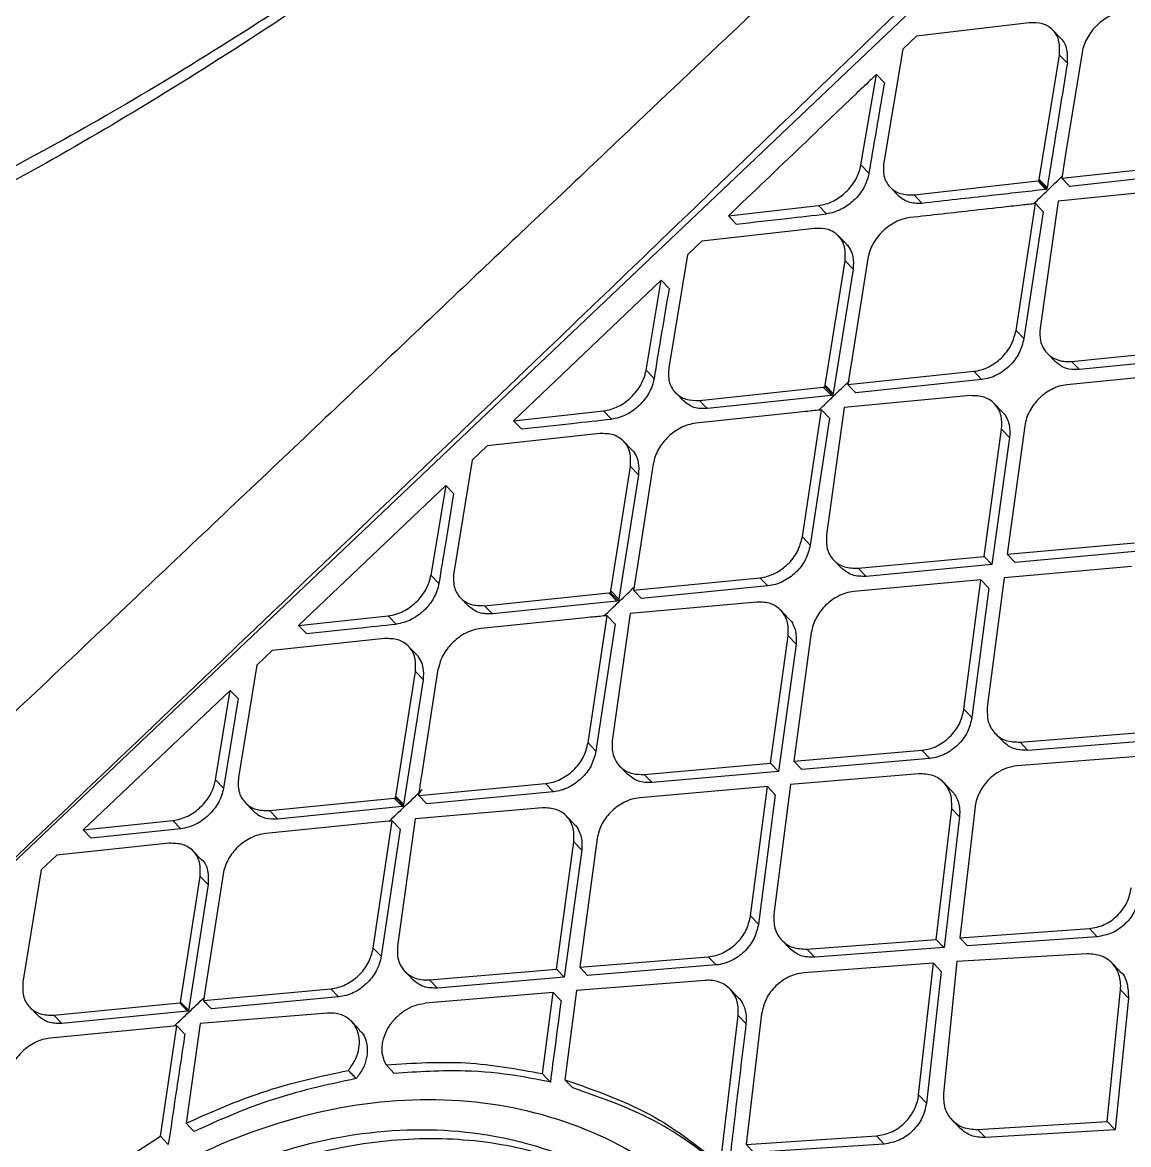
# Model space of a CAD drawing. Extents: x 0 to 84, y -21 to 126.
# Drawn here: x 70.41 to 71.739, y 13.995 to 15.343 of the extents above; entities that cross this region are included whole.
import ezdxf

# ---------------------------------------------------------------- set-up
doc = ezdxf.new("R2010")
doc.units = 0
doc.header["$MEASUREMENT"] = 0
doc.layers.add('1', color=4, linetype='Continuous')

# ---------------------------------------------------------------- blocks, each defined once
blk = doc.blocks.new('PRODIGY')
at = {"layer": '1', "color": 3, "linetype": 'Continuous', "lineweight": 25}
for p, q in [((70.163, 14.1097), (72.273, 16.1111)), ((71.6196, 15.3421), (71.484, 15.3261)), ((71.6576, 15.3233), (71.648, 15.3332)), ((71.484, 15.3261), (71.4678, 15.3106)), ((71.4678, 15.3106), (71.4447, 15.1746)), ((71.683, 15.3066), (71.6632, 15.1846)), ((71.6316, 15.1541), (71.6559, 15.3034)), ((71.6559, 15.3034), (71.6654, 15.2935)), ((71.4174, 15.1715), (71.4359, 15.2801)), ((71.4359, 15.2801), (71.4455, 15.2702)), ((71.6632, 15.1846), (71.6586, 15.1556)), ((71.427, 15.1615), (71.4174, 15.1715)), ((71.6586, 15.1556), (71.8091, 15.1722)), ((71.8186, 15.1623), (71.6682, 15.1457)), ((71.4526, 15.1448), (71.4622, 15.1348)), ((71.4812, 15.1356), (71.6297, 15.1524)), ((71.6297, 15.1524), (71.6393, 15.1424)), ((71.6313, 15.1525), (71.6409, 15.1426)), ((71.6316, 15.1541), (71.6411, 15.1442)), ((71.6586, 15.1556), (71.6682, 15.1457)), ((71.4812, 15.1356), (71.4907, 15.1257)), ((71.8051, 15.143), (71.6543, 15.128)), ((71.2582, 15.1103), (71.3663, 15.1226)), ((71.3663, 15.1226), (71.3759, 15.1127)), ((71.6037, 14.9728), (71.627, 15.125)), ((71.627, 15.125), (71.6365, 15.1151)), ((71.6543, 15.128), (71.6326, 14.9754)), ((71.2582, 15.1103), (71.2677, 15.1004)), ((71.6365, 15.1151), (71.6132, 14.963)), ((71.3618, 15.0953), (71.2264, 15.08)), ((71.2264, 15.08), (71.2092, 15.0636)), ((71.3999, 15.0763), (71.3904, 15.0862)), ((71.2092, 15.0636), (71.1866, 14.928)), ((71.3746, 14.907), (71.3984, 15.0563)), ((71.3984, 15.0563), (71.4079, 15.0464)), ((71.4257, 15.0593), (71.4063, 14.9375)), ((71.408, 15.0464), (71.3841, 14.8972)), ((71.1773, 15.0332), (71.0002, 14.8644)), ((71.1593, 14.925), (71.1773, 15.0332)), ((71.1773, 15.0332), (71.1869, 15.0233)), ((71.6037, 14.9728), (71.6132, 14.963)), ((71.6413, 14.9453), (71.6508, 14.9354)), ((71.6704, 14.9356), (71.8208, 14.9506)), ((71.4063, 14.9375), (71.4017, 14.9079)), ((71.6704, 14.9356), (71.6799, 14.9258)), ((71.8303, 14.9407), (71.6799, 14.9258)), ((71.1593, 14.925), (71.1688, 14.9151)), ((71.4017, 14.9079), (71.5529, 14.9237)), ((71.5529, 14.9237), (71.5624, 14.9138)), ((71.817, 14.9225), (71.6649, 14.9076)), ((71.2234, 14.8888), (71.3722, 14.9047)), ((71.3722, 14.9047), (71.3817, 14.8949)), ((71.3743, 14.905), (71.3838, 14.8951)), ((71.3746, 14.907), (71.3841, 14.8972)), ((71.5624, 14.9138), (71.4112, 14.898)), ((71.1947, 14.8981), (71.2042, 14.8881)), ((71.3817, 14.8948), (71.233, 14.8789)), ((71.3838, 14.8951), (71.3817, 14.8948)), ((71.3841, 14.8972), (71.3838, 14.8951)), ((71.549, 14.8945), (71.3974, 14.8803)), ((71.0002, 14.8644), (71.1081, 14.8763)), ((71.1177, 14.8663), (71.1081, 14.8763)), ((71.3405, 14.8743), (71.219, 14.8613)), ((71.347, 14.7249), (71.37, 14.8774)), ((71.37, 14.8774), (71.3795, 14.8675)), ((71.3974, 14.8803), (71.376, 14.7273)), ((71.5872, 14.8749), (71.5777, 14.8848)), ((71.0002, 14.8644), (71.0098, 14.8545)), ((71.3795, 14.8675), (71.3565, 14.715)), ((71.1036, 14.8489), (70.9684, 14.8341)), ((71.5653, 14.7014), (71.5864, 14.8541)), ((71.5864, 14.8541), (71.5959, 14.8443)), ((71.6143, 14.8583), (71.593, 14.704)), ((70.9684, 14.8341), (70.9505, 14.817)), ((71.1419, 14.8297), (71.1324, 14.8396)), ((71.5959, 14.8443), (71.5747, 14.6916)), ((70.9505, 14.817), (70.9283, 14.6818)), ((71.117, 14.6601), (71.1405, 14.8095)), ((71.1405, 14.8095), (71.1501, 14.7996)), ((71.1679, 14.8125), (71.1488, 14.6905)), ((71.1501, 14.7996), (71.1265, 14.6502)), ((70.7419, 14.6187), (70.9186, 14.7867)), ((70.9186, 14.7867), (70.9008, 14.6789)), ((70.9186, 14.7867), (70.9281, 14.7768)), ((71.347, 14.7249), (71.3565, 14.715)), ((71.593, 14.704), (71.7462, 14.7178)), ((71.4141, 14.6873), (71.5653, 14.7014)), ((71.5653, 14.7014), (71.5747, 14.6916)), ((71.593, 14.704), (71.6025, 14.6942)), ((71.7556, 14.708), (71.6025, 14.6942)), ((71.1488, 14.6905), (71.1442, 14.6608)), ((71.3847, 14.6971), (71.3942, 14.6873)), ((71.4141, 14.6873), (71.4236, 14.6774)), ((71.5747, 14.6916), (71.4236, 14.6774)), ((71.7426, 14.6895), (71.5893, 14.6759)), ((70.9008, 14.6789), (70.9104, 14.669)), ((71.1442, 14.6608), (71.2961, 14.6759)), ((71.3056, 14.666), (71.2961, 14.6759)), ((71.5615, 14.6733), (71.4087, 14.6592)), ((71.5412, 14.518), (71.5615, 14.6733)), ((71.5615, 14.6733), (71.571, 14.6635)), ((71.5893, 14.6759), (71.5692, 14.5204)), ((71.117, 14.6601), (71.1265, 14.6502)), ((71.1442, 14.6608), (71.1537, 14.6509)), ((71.3056, 14.666), (71.1537, 14.6509)), ((71.571, 14.6635), (71.5507, 14.5082)), ((70.9364, 14.6517), (70.946, 14.6418)), ((70.9653, 14.6423), (71.1146, 14.6577)), ((71.1241, 14.6479), (70.9748, 14.6324)), ((71.1146, 14.6577), (71.1241, 14.6479)), ((71.1167, 14.6579), (71.1262, 14.6481)), ((71.1262, 14.6481), (71.1241, 14.6479)), ((71.1265, 14.6502), (71.1262, 14.6481)), ((71.2922, 14.6466), (71.14, 14.6331)), ((70.9653, 14.6423), (70.9748, 14.6324)), ((71.14, 14.6331), (71.1187, 14.48)), ((71.3305, 14.6269), (71.321, 14.6368)), ((70.7419, 14.6187), (70.8496, 14.6302)), ((70.7515, 14.6088), (70.7419, 14.6187)), ((70.8591, 14.6203), (70.8496, 14.6302)), ((71.0828, 14.6273), (70.9609, 14.6148)), ((71.0896, 14.4777), (71.1124, 14.6303)), ((71.122, 14.6205), (71.0991, 14.4678)), ((71.1124, 14.6303), (71.1219, 14.6205)), ((71.3088, 14.4533), (71.3299, 14.606)), ((71.3299, 14.606), (71.3394, 14.5962)), ((71.3578, 14.6101), (71.3367, 14.4557)), ((70.8452, 14.6028), (70.71, 14.5884)), ((70.8835, 14.5835), (70.874, 14.5934)), ((71.3394, 14.5962), (71.3183, 14.4434)), ((70.71, 14.5884), (70.6915, 14.5709)), ((70.6915, 14.5709), (70.6696, 14.4359)), ((70.8907, 14.4437), (70.9097, 14.5661)), ((70.8588, 14.4133), (70.8823, 14.5632)), ((70.8684, 14.4035), (70.8918, 14.5533)), ((70.8823, 14.5632), (70.8918, 14.5533)), ((70.6596, 14.5406), (70.4832, 14.3732)), ((70.6421, 14.4331), (70.6596, 14.5406)), ((70.6692, 14.5307), (70.6596, 14.5406)), ((70.6692, 14.5307), (70.6516, 14.4232)), ((71.5412, 14.518), (71.5507, 14.5082)), ((71.5785, 14.489), (71.5881, 14.4791)), ((71.6086, 14.4785), (71.7631, 14.4908)), ((71.0896, 14.4777), (71.0991, 14.4678)), ((71.618, 14.4686), (71.6086, 14.4785)), ((71.7726, 14.4809), (71.618, 14.4686)), ((71.3367, 14.4557), (71.4905, 14.4688)), ((71.5, 14.4589), (71.3462, 14.4458)), ((71.5, 14.4589), (71.4905, 14.4688)), ((71.7599, 14.4621), (71.6051, 14.45)), ((71.1276, 14.4497), (71.137, 14.4399)), ((71.157, 14.4397), (71.3088, 14.4533)), ((71.3183, 14.4434), (71.1665, 14.4299)), ((71.3088, 14.4533), (71.3183, 14.4434)), ((71.3367, 14.4557), (71.3462, 14.4458)), ((70.6421, 14.4331), (70.6516, 14.4232)), ((71.157, 14.4397), (71.1665, 14.4299)), ((71.4869, 14.4404), (71.3329, 14.4275)), ((71.5263, 14.4201), (71.5168, 14.43)), ((70.8862, 14.4142), (71.0385, 14.4288)), ((71.048, 14.4189), (70.8957, 14.4043)), ((71.048, 14.4189), (71.0385, 14.4288)), ((71.305, 14.4251), (71.1516, 14.4116)), ((71.2848, 14.2698), (71.305, 14.4251)), ((71.305, 14.4251), (71.3145, 14.4153)), ((71.3329, 14.4275), (71.3129, 14.272)), ((70.6778, 14.4058), (70.6873, 14.3959)), ((70.7067, 14.3963), (70.8567, 14.4113)), ((70.8567, 14.4113), (70.8662, 14.4014)), ((70.8586, 14.4115), (70.8681, 14.4016)), ((70.8588, 14.4133), (70.8683, 14.4035)), ((70.8957, 14.4043), (70.8862, 14.4142)), ((71.3145, 14.4153), (71.2943, 14.26)), ((70.7067, 14.3963), (70.7163, 14.3864)), ((70.7163, 14.3864), (70.8662, 14.4014)), ((71.0347, 14.3995), (70.882, 14.3865)), ((71.0731, 14.3797), (71.0637, 14.3896)), ((71.5077, 14.2415), (71.5264, 14.3985)), ((71.5264, 14.3985), (71.5358, 14.3887)), ((71.5545, 14.4007), (71.536, 14.2436)), ((70.4832, 14.3732), (70.5908, 14.3844)), ((70.5908, 14.3844), (70.6003, 14.3745)), ((70.8249, 14.381), (70.7024, 14.3688)), ((70.8543, 14.3838), (70.8249, 14.381)), ((70.8316, 14.2311), (70.8543, 14.3838)), ((70.8543, 14.3838), (70.8638, 14.374)), ((70.882, 14.3865), (70.8608, 14.2334)), ((71.5358, 14.3887), (71.5172, 14.2317)), ((70.4832, 14.3732), (70.4927, 14.3633)), ((70.6003, 14.3745), (70.4927, 14.3633)), ((70.8638, 14.374), (70.841, 14.2213)), ((71.1006, 14.3627), (71.0795, 14.2083)), ((70.5864, 14.357), (70.4513, 14.3429)), ((71.0515, 14.206), (71.0725, 14.3587)), ((71.082, 14.3489), (71.0609, 14.1961)), ((71.0725, 14.3587), (71.082, 14.3489)), ((70.4513, 14.3429), (70.4325, 14.3251)), ((70.6249, 14.3376), (70.6153, 14.3475)), ((70.4325, 14.3251), (70.4106, 14.1903)), ((70.6001, 14.1664), (70.6236, 14.3173)), ((70.6236, 14.3173), (70.6331, 14.3074)), ((70.6512, 14.3201), (70.632, 14.1968)), ((70.6331, 14.3074), (70.6095, 14.156)), ((71.2848, 14.2698), (71.2943, 14.26)), ((71.536, 14.2436), (71.6918, 14.2546)), ((71.6918, 14.2546), (71.7012, 14.2448)), ((71.3524, 14.2299), (71.5077, 14.2415)), ((71.5077, 14.2415), (71.5171, 14.2317)), ((71.536, 14.2436), (71.5454, 14.2337)), ((71.7012, 14.2448), (71.5454, 14.2337)), ((70.8316, 14.2311), (70.841, 14.2213)), ((71.3223, 14.2406), (71.3318, 14.2308)), ((71.3619, 14.2201), (71.3524, 14.2299)), ((71.5172, 14.2317), (71.3619, 14.2201)), ((71.0795, 14.2083), (71.2339, 14.2207)), ((71.2339, 14.2207), (71.2433, 14.2109)), ((71.5327, 14.2149), (71.5166, 14.0564)), ((71.6889, 14.2243), (71.5327, 14.2149)), ((70.8697, 14.203), (70.8791, 14.1932)), ((70.8991, 14.193), (71.0515, 14.206)), ((71.0609, 14.1961), (71.0515, 14.206)), ((71.0795, 14.2083), (71.0889, 14.1984)), ((71.2434, 14.2109), (71.0889, 14.1984)), ((71.5044, 14.2129), (71.3489, 14.2015)), ((71.4867, 14.0549), (71.5044, 14.2129)), ((71.5139, 14.2031), (71.4962, 14.0451)), ((71.5139, 14.2031), (71.5044, 14.2129)), ((71.7285, 14.2033), (71.719, 14.2132)), ((70.632, 14.1968), (70.6276, 14.1682)), ((70.8991, 14.193), (70.9086, 14.1831)), ((71.0609, 14.1961), (70.9086, 14.1831)), ((71.2303, 14.1924), (71.0757, 14.1801)), ((70.6276, 14.1682), (70.7804, 14.1824)), ((70.7899, 14.1725), (70.7804, 14.1824)), ((71.0477, 14.1778), (70.8937, 14.1649)), ((71.0348, 14.0801), (71.0477, 14.1778)), ((71.0572, 14.168), (71.0477, 14.1778)), ((71.0757, 14.1801), (71.0618, 14.0731)), ((71.2698, 14.172), (71.2603, 14.1819)), ((71.7133, 14.0228), (71.7293, 14.1809)), ((71.7293, 14.1809), (71.7387, 14.1711)), ((70.4189, 14.1602), (70.4284, 14.1502)), ((70.4478, 14.1506), (70.599, 14.1654)), ((70.6085, 14.1556), (70.599, 14.1654)), ((70.5999, 14.1655), (70.6095, 14.1556)), ((70.6001, 14.1664), (70.6096, 14.1566)), ((70.7899, 14.1725), (70.6371, 14.1583)), ((71.7387, 14.1711), (71.7228, 14.013)), ((70.4478, 14.1506), (70.4574, 14.1407)), ((70.6085, 14.1556), (70.4574, 14.1407)), ((70.7765, 14.1531), (70.6234, 14.1405)), ((71.2486, 13.9722), (71.2699, 14.1503)), ((71.2699, 14.1503), (71.2793, 14.1405)), ((71.2981, 14.1524), (71.2795, 13.9954)), ((70.5672, 14.1351), (70.4435, 14.1231)), ((70.5957, 14.1379), (70.5672, 14.1351)), ((70.5758, 14.0052), (70.5957, 14.1379)), ((70.5957, 14.1379), (70.6052, 14.128)), ((70.6234, 14.1405), (70.6067, 14.0209)), ((70.8151, 14.1332), (70.8056, 14.1431)), ((71.0618, 14.0731), (71.0712, 14.0633)), ((71.4867, 14.0549), (71.4962, 14.0451)), ((71.5268, 14.0248), (71.5362, 14.015)), ((71.5575, 14.0134), (71.7133, 14.0228)), ((71.5575, 14.0134), (71.567, 14.0036)), ((71.7228, 14.013), (71.567, 14.0036)), ((71.7133, 14.0228), (71.7227, 14.013)), ((70.4608, 13.9311), (70.5758, 14.0052)), ((71.2795, 13.9954), (71.4359, 14.0057)), ((71.4359, 14.0057), (71.4454, 13.9959)), ((71.2795, 13.9954), (71.2889, 13.9856)), ((71.4454, 13.9959), (71.2889, 13.9856))]:
    blk.add_line(p, q, dxfattribs=at)
at = {"layer": '1', "color": 3, "linetype": 'Continuous', "lineweight": 25, "flags": 128}
for points in [[(71.4017, 14.9079), (71.407, 14.9023), (71.4112, 14.898)], [(71.2234, 14.8888), (71.2288, 14.8832), (71.233, 14.8789)], [(70.8473, 14.0907), (70.8526, 14.0852), (70.8568, 14.0808)], [(71.0443, 14.0702), (71.039, 14.0757), (71.0348, 14.0801)], [(70.6067, 14.0209), (70.612, 14.0154), (70.6162, 14.011)], [(70.5853, 13.9953), (70.58, 14.0008), (70.5758, 14.0052)]]:
    blk.add_lwpolyline(points, dxfattribs=at)
at = {"layer": '1', "color": 3, "linetype": 'Continuous', "lineweight": 25}
for points, knots in [([(69.4945, 14.9551), (69.4915, 14.957), (69.4854, 14.9607), (69.4767, 14.9666), (69.4683, 14.9729), (69.4601, 14.9795), (69.4522, 14.9863), (69.4446, 14.9936), (69.4372, 15.0011), (69.4301, 15.009), (69.4233, 15.0171), (69.4168, 15.0256), (69.4106, 15.0344), (69.4046, 15.0436), (69.3886, 15.0702), (69.367, 15.1194), (69.3489, 15.2006), (69.3424, 15.2939), (69.3476, 15.3982), (69.3641, 15.5136), (69.3917, 15.6386), (69.4304, 15.7734), (69.4796, 15.9162), (69.5394, 16.0673), (69.6093, 16.2253), (69.6893, 16.3899), (69.779, 16.5601), (69.8783, 16.7353), (69.9869, 16.9149), (70.1043, 17.0978), (70.2303, 17.2834), (70.3643, 17.4706), (70.506, 17.659), (70.6545, 17.8473), (70.8093, 18.0346), (70.9693, 18.2199), (71.134, 18.4024), (71.3022, 18.5809), (71.473, 18.7547), (71.6452, 18.9227), (71.8178, 19.0839), (71.9898, 19.2378), (72.1195, 19.3488), (72.2078, 19.4221), (72.2556, 19.4613), (72.3031, 19.4998), (72.3504, 19.5375), (72.3973, 19.5744), (72.444, 19.6106), (72.4748, 19.634), (72.4903, 19.6458)], [0, 0, 0, 0, 0.0048827, 0.0097634, 0.0146427, 0.0195213, 0.0243997, 0.0292784, 0.034158, 0.0390392, 0.0439224, 0.0488084, 0.0536976, 0.0585907, 0.0634882, 0.0950123, 0.1267078, 0.1580265, 0.1894878, 0.2205014, 0.2517403, 0.282524, 0.3134859, 0.3441227, 0.3748789, 0.4054851, 0.4361368, 0.4667801, 0.4974854, 0.528293, 0.5590836, 0.5900486, 0.6210924, 0.6523304, 0.6835498, 0.7149743, 0.746452, 0.7780474, 0.8097042, 0.8413955, 0.8731563, 0.9048582, 0.9366414, 0.9456953, 0.9547431, 0.9637879, 0.9728329, 0.9818811, 0.9909357, 1, 1, 1, 1]), ([(69.6815, 15.0148), (69.6438, 15.0374), (69.6134, 15.0686), (69.5678, 15.1475), (69.5526, 15.1952), (69.5371, 15.3059), (69.5368, 15.3688), (69.5507, 15.5082), (69.5649, 15.5846), (69.6283, 15.8315), (69.6983, 16.0194), (69.8888, 16.4275), (70.0095, 16.6479), (70.2247, 16.9918), (70.302, 17.1086), (70.4671, 17.3446), (70.5547, 17.4637), (70.7389, 17.7022), (70.8354, 17.8214), (71.0353, 18.0576), (71.1388, 18.1745), (71.3504, 18.4035), (71.4586, 18.5157), (71.6768, 18.7327), (71.787, 18.8376), (72.0064, 19.038), (72.1158, 19.1335), (72.3309, 19.3131), (72.4366, 19.3973), (72.5394, 19.4751)], [0, 0, 0, 0, 0.0625, 0.0625, 0.125, 0.125, 0.1875, 0.1875, 0.25, 0.25, 0.375, 0.375, 0.5, 0.5, 0.5625, 0.5625, 0.625, 0.625, 0.6875, 0.6875, 0.75, 0.75, 0.8125, 0.8125, 0.875, 0.875, 0.9375, 0.9375, 1, 1, 1, 1]), ([(73.7435, 18.8551), (73.7393, 18.8461), (73.7309, 18.8281), (73.718, 18.8009), (73.7049, 18.7737), (73.6916, 18.7462), (73.678, 18.7187), (73.6642, 18.691), (73.6502, 18.6632), (73.6359, 18.6353), (73.6215, 18.6073), (73.6068, 18.5791), (73.5918, 18.5508), (73.5767, 18.5224), (73.5331, 18.4416), (73.4574, 18.3068), (73.3432, 18.1159), (73.2206, 17.923), (73.0904, 17.7294), (72.9529, 17.536), (72.7614, 17.2805), (72.5079, 16.9669), (72.1871, 16.6073), (71.8566, 16.2708), (71.5782, 16.0133), (71.3576, 15.8239), (71.1939, 15.6904), (71.0328, 15.566), (70.8747, 15.4509), (70.7209, 15.3457), (70.5715, 15.2507), (70.428, 15.1666), (70.2901, 15.0933), (70.1596, 15.0316), (70.0362, 14.9818), (69.9215, 14.9443), (69.8154, 14.9196), (69.7191, 14.9078), (69.6534, 14.9091), (69.6118, 14.9144), (69.5899, 14.9184), (69.5689, 14.9235), (69.5489, 14.9297), (69.5298, 14.9371), (69.5116, 14.9454), (69.5002, 14.9519), (69.4945, 14.9551)], [0, 0, 0, 0, 0.00488, 0.009757, 0.014631, 0.019503, 0.024374, 0.029243, 0.034113, 0.038982, 0.043851, 0.048722, 0.053594, 0.058468, 0.063345, 0.095039, 0.12674, 0.158405, 0.190067, 0.221613, 0.253187, 0.315969, 0.378384, 0.440415, 0.502124, 0.532906, 0.56362, 0.594377, 0.625012, 0.655825, 0.686463, 0.717403, 0.748208, 0.779416, 0.81038, 0.841827, 0.873112, 0.904827, 0.936373, 0.9455, 0.954608, 0.963701, 0.972783, 0.981858, 0.990929, 1, 1, 1, 1]), ([(73.7215, 18.8285), (73.6946, 18.7723), (73.6439, 18.6664), (73.5631, 18.5113), (73.4874, 18.3741), (73.4191, 18.2558), (73.359, 18.1554), (73.2826, 18.0316), (73.1762, 17.8662), (73.0241, 17.6439), (72.8569, 17.4153), (72.6795, 17.1875), (72.5011, 16.9714), (72.3171, 16.7611), (72.1396, 16.5693), (71.9767, 16.402), (71.8298, 16.2578), (71.6999, 16.1353), (71.5745, 16.0212), (71.4475, 15.9099), (71.3111, 15.7952), (71.1795, 15.6895), (71.0495, 15.5898), (70.9193, 15.4944), (70.7802, 15.3981), (70.6385, 15.3063), (70.5005, 15.2238), (70.3708, 15.153), (70.2504, 15.0942), (70.1545, 15.0535), (70.0822, 15.027), (70.0324, 15.0109), (69.9948, 15.0002), (69.9649, 14.9928), (69.9362, 14.9864), (69.9022, 14.9802), (69.8646, 14.9754), (69.825, 14.9732), (69.8017, 14.9755), (69.7892, 14.9767)], [0, 0, 0, 0, 0.032664, 0.06159, 0.086757, 0.108148, 0.125755, 0.140721, 0.174256, 0.21335, 0.257942, 0.294954, 0.334973, 0.375202, 0.411836, 0.444887, 0.474389, 0.500374, 0.522867, 0.549562, 0.576719, 0.605372, 0.629995, 0.657505, 0.687905, 0.720484, 0.752941, 0.785119, 0.81703, 0.848354, 0.866963, 0.883183, 0.897039, 0.905584, 0.917586, 0.933039, 0.951933, 0.974257, 1, 1, 1, 1]), ([(73.7038, 17.6398), (73.5881, 17.5307), (73.3529, 17.3088), (73.0099, 16.9848), (72.6861, 16.6786), (72.3966, 16.4046), (72.1528, 16.1737), (71.9512, 15.9828), (71.7883, 15.8284), (71.6432, 15.6909), (71.5188, 15.5731), (71.4173, 15.477), (71.3359, 15.3999), (71.2411, 15.31), (71.1121, 15.1878), (70.9471, 15.0316), (70.7602, 14.8547), (70.5548, 14.6603), (70.3367, 14.454), (70.0855, 14.2164), (69.8199, 13.9653), (69.5484, 13.7088), (69.3455, 13.5171), (69.2008, 13.3805), (69.097, 13.2825), (68.9815, 13.1734), (68.8462, 13.0458), (68.673, 12.8823), (68.4574, 12.6788), (68.1953, 12.4313), (67.8996, 12.1522), (67.5706, 11.8413), (67.2082, 11.4986), (66.8275, 11.1383), (66.5678, 10.8921), (66.4399, 10.7708)], [0, 0, 0, 0, 0.047732, 0.097021, 0.141602, 0.181473, 0.216643, 0.242357, 0.264803, 0.283982, 0.302359, 0.316221, 0.32592, 0.336001, 0.355428, 0.379237, 0.404198, 0.432652, 0.464067, 0.494314, 0.536393, 0.573752, 0.606394, 0.620146, 0.633459, 0.649229, 0.66783, 0.689262, 0.720711, 0.75677, 0.797442, 0.842721, 0.892609, 0.947115, 1, 1, 1, 1]), ([(70.1609, 14.1108), (70.595, 14.524), (71.2623, 15.1592), (72.4518, 16.3177), (73.2088, 17.0613), (73.736, 17.5793)], [0, 0, 0, 0, 0.360925, 0.55487, 1, 1, 1, 1]), ([(71.7339, 15.3557), (71.7309, 15.3551), (71.7249, 15.3541), (71.7134, 15.3492), (71.7003, 15.3398), (71.6904, 15.327), (71.685, 15.3155), (71.6837, 15.3096), (71.683, 15.3066)], [0, 0, 0, 0, 0.13273, 0.260474, 0.500385, 0.742932, 0.869758, 1, 1, 1, 1]), ([(71.6559, 15.3034), (71.6561, 15.3091), (71.6567, 15.3205), (71.6494, 15.3333), (71.6411, 15.3389), (71.6315, 15.3423), (71.6252, 15.3422), (71.6196, 15.3421)], [0, 0, 0, 0, 0.249421, 0.499326, 0.719119, 0.749999, 1, 1, 1, 1]), ([(71.6654, 15.2935), (71.6657, 15.2991), (71.6661, 15.3103), (71.6617, 15.3202), (71.6576, 15.3232), (71.6575, 15.3232)], [0, 0, 0, 0, 0.493262, 0.98679, 1, 1, 1, 1]), ([(71.6654, 15.2935), (71.6608, 15.2657), (71.6526, 15.2161), (71.6447, 15.1662), (71.6411, 15.1442)], [0, 0, 0, 0, 0.559992, 1, 1, 1, 1]), ([(71.4359, 15.2801), (71.4351, 15.2793), (71.4325, 15.2768), (71.4241, 15.2689), (71.3954, 15.2414), (71.3387, 15.1872), (71.2878, 15.1386), (71.2582, 15.1103)], [0, 0, 0, 0, 0.014821, 0.043276, 0.141026, 0.500006, 1, 1, 1, 1]), ([(71.4455, 15.2702), (71.442, 15.2499), (71.4358, 15.2138), (71.4297, 15.1775), (71.427, 15.1615)], [0, 0, 0, 0, 0.560002, 1, 1, 1, 1]), ([(71.3663, 15.1226), (71.3693, 15.1232), (71.3753, 15.1242), (71.3868, 15.129), (71.4001, 15.1384), (71.4101, 15.1512), (71.4154, 15.1626), (71.4168, 15.1685), (71.4174, 15.1715)], [0, 0, 0, 0, 0.131159, 0.258387, 0.500342, 0.744341, 0.870819, 1, 1, 1, 1]), ([(71.4447, 15.1746), (71.4443, 15.169), (71.4436, 15.1577), (71.4514, 15.1443), (71.4644, 15.1356), (71.4756, 15.1356), (71.4812, 15.1356)], [0, 0, 0, 0, 0.249983, 0.499989, 0.749985, 1, 1, 1, 1]), ([(71.427, 15.1615), (71.4263, 15.1586), (71.425, 15.1527), (71.4197, 15.1413), (71.4097, 15.1284), (71.3964, 15.1191), (71.3849, 15.1143), (71.3789, 15.1132), (71.3759, 15.1127)], [0, 0, 0, 0, 0.129105, 0.25554, 0.49953, 0.741235, 0.868594, 1, 1, 1, 1]), ([(71.6247, 15.1248), (71.6305, 15.1303), (71.6419, 15.1413), (71.6533, 15.1522), (71.6589, 15.1577)], [0, 0, 0, 0, 0.504228, 1, 1, 1, 1]), ([(71.6297, 15.1524), (71.63, 15.1524), (71.6306, 15.1524), (71.6311, 15.1525), (71.6313, 15.1525)], [0, 0, 0, 0, 0.560095, 1, 1, 1, 1]), ([(71.6313, 15.1525), (71.6314, 15.1528), (71.6315, 15.1534), (71.6315, 15.1539), (71.6316, 15.1541)], [0, 0, 0, 0, 0.559297, 1, 1, 1, 1]), ([(71.6409, 15.1426), (71.6409, 15.1429), (71.641, 15.1435), (71.6411, 15.144), (71.6411, 15.1442)], [0, 0, 0, 0, 0.560486, 1, 1, 1, 1]), ([(71.4622, 15.1349), (71.466, 15.1318), (71.4737, 15.1256), (71.485, 15.1257), (71.4907, 15.1257)], [0, 0, 0, 0, 0.4923869, 1, 1, 1, 1]), ([(71.4907, 15.1257), (71.5184, 15.1289), (71.568, 15.1344), (71.6175, 15.14), (71.6393, 15.1424)], [0, 0, 0, 0, 0.559999, 1, 1, 1, 1]), ([(71.6393, 15.1424), (71.6396, 15.1425), (71.6401, 15.1425), (71.6407, 15.1426), (71.6409, 15.1426)], [0, 0, 0, 0, 0.560105, 1, 1, 1, 1]), ([(71.598, 15.1218), (71.583, 15.1201), (71.5426, 15.1156), (71.5022, 15.1111), (71.4767, 15.1083)], [0, 0, 0, 0, 0.3703204, 1, 1, 1, 1]), ([(71.627, 15.125), (71.6216, 15.1244), (71.6119, 15.1233), (71.6022, 15.1223), (71.598, 15.1218)], [0, 0, 0, 0, 0.559987, 1, 1, 1, 1]), ([(71.2677, 15.1004), (71.2879, 15.1027), (71.324, 15.1068), (71.36, 15.1109), (71.3759, 15.1127)], [0, 0, 0, 0, 0.559994, 1, 1, 1, 1]), ([(71.4767, 15.1083), (71.4736, 15.1077), (71.4676, 15.1067), (71.4561, 15.1019), (71.4429, 15.0925), (71.433, 15.0797), (71.4277, 15.0683), (71.4264, 15.0623), (71.4257, 15.0593)], [0, 0, 0, 0, 0.13251, 0.260193, 0.500305, 0.742659, 0.869576, 1, 1, 1, 1]), ([(71.3984, 15.0563), (71.3987, 15.062), (71.3992, 15.0734), (71.3923, 15.0853), (71.3844, 15.0913), (71.375, 15.0954), (71.3674, 15.0954), (71.3618, 15.0953)], [0, 0, 0, 0, 0.249384, 0.49912, 0.663167, 0.750136, 1, 1, 1, 1]), ([(71.3999, 15.0763), (71.4, 15.0762), (71.4024, 15.0744), (71.4052, 15.0691), (71.4089, 15.0595), (71.4083, 15.0514), (71.4079, 15.0464)], [0, 0, 0, 0, 0.010625, 0.304219, 0.567213, 1, 1, 1, 1]), ([(71.1869, 15.0233), (71.1835, 15.0031), (71.1774, 14.9671), (71.1715, 14.931), (71.1688, 14.9151)], [0, 0, 0, 0, 0.559999, 1, 1, 1, 1]), ([(71.5529, 14.9237), (71.556, 14.9242), (71.562, 14.9251), (71.5736, 14.9299), (71.5868, 14.9393), (71.5991, 14.9551), (71.6022, 14.9669), (71.6037, 14.9728)], [0, 0, 0, 0, 0.132217, 0.259809, 0.500116, 0.748414, 1, 1, 1, 1]), ([(71.6326, 14.9754), (71.6324, 14.9703), (71.632, 14.9621), (71.6358, 14.9522), (71.6416, 14.944), (71.6503, 14.938), (71.6599, 14.9356), (71.6663, 14.9353), (71.6693, 14.9355), (71.6703, 14.9356), (71.6704, 14.9356)], [0, 0, 0, 0, 0.221441, 0.353894, 0.500542, 0.71053, 0.86397, 0.960516, 0.995465, 1, 1, 1, 1]), ([(71.6132, 14.963), (71.6117, 14.957), (71.6086, 14.9452), (71.5963, 14.9295), (71.5832, 14.9201), (71.5716, 14.9153), (71.5655, 14.9143), (71.5624, 14.9138)], [0, 0, 0, 0, 0.251608, 0.499632, 0.739032, 0.866937, 1, 1, 1, 1]), ([(71.1866, 14.928), (71.1863, 14.9224), (71.1856, 14.9111), (71.1935, 14.8975), (71.2066, 14.8888), (71.2178, 14.8888), (71.2234, 14.8888)], [0, 0, 0, 0, 0.249992, 0.499989, 0.749997, 1, 1, 1, 1]), ([(71.6799, 14.9258), (71.6757, 14.9257), (71.6684, 14.9256), (71.6583, 14.929), (71.6534, 14.9332), (71.6508, 14.9354)], [0, 0, 0, 0, 0.368867, 0.654286, 1, 1, 1, 1]), ([(71.1081, 14.8763), (71.1111, 14.8768), (71.1171, 14.8778), (71.1287, 14.8826), (71.1368, 14.8881), (71.1436, 14.8949), (71.1485, 14.9001), (71.1543, 14.9092), (71.1578, 14.918), (71.1589, 14.9232), (71.1593, 14.925)], [0, 0, 0, 0, 0.130959, 0.258089, 0.499621, 0.499706, 0.624665, 0.769752, 0.920044, 1, 1, 1, 1]), ([(71.1688, 14.9151), (71.1682, 14.9121), (71.1669, 14.9062), (71.1615, 14.8948), (71.1516, 14.882), (71.1383, 14.8726), (71.1267, 14.8678), (71.1207, 14.8668), (71.1177, 14.8663)], [0, 0, 0, 0, 0.129289, 0.255763, 0.499581, 0.741679, 0.868898, 1, 1, 1, 1]), ([(71.3667, 14.877), (71.3727, 14.8828), (71.385, 14.8945), (71.3972, 14.9063), (71.4035, 14.9123)], [0, 0, 0, 0, 0.48563, 1, 1, 1, 1]), ([(71.3722, 14.9047), (71.3726, 14.9048), (71.3733, 14.9049), (71.374, 14.9049), (71.3743, 14.905)], [0, 0, 0, 0, 0.560029, 1, 1, 1, 1]), ([(71.3743, 14.905), (71.3743, 14.9053), (71.3744, 14.906), (71.3746, 14.9067), (71.3746, 14.907)], [0, 0, 0, 0, 0.5597785, 1, 1, 1, 1]), ([(71.6649, 14.9076), (71.6618, 14.9071), (71.6556, 14.9061), (71.644, 14.9013), (71.631, 14.8919), (71.6212, 14.879), (71.616, 14.8674), (71.6149, 14.8614), (71.6142, 14.8583)], [0, 0, 0, 0, 0.135569, 0.264145, 0.499469, 0.744034, 0.870718, 1, 1, 1, 1]), ([(71.233, 14.8789), (71.2273, 14.8788), (71.216, 14.8787), (71.2082, 14.8851), (71.2043, 14.8882)], [0, 0, 0, 0, 0.50666, 1, 1, 1, 1]), ([(71.5864, 14.8541), (71.5867, 14.8596), (71.587, 14.8681), (71.5831, 14.878), (71.577, 14.8865), (71.5659, 14.8941), (71.5547, 14.8943), (71.549, 14.8945)], [0, 0, 0, 0, 0.2364437, 0.3654316, 0.5012319, 0.7505523, 1, 1, 1, 1]), ([(71.37, 14.8774), (71.3645, 14.8768), (71.3546, 14.8758), (71.3448, 14.8747), (71.3405, 14.8743)], [0, 0, 0, 0, 0.559988, 1, 1, 1, 1]), ([(71.5872, 14.8748), (71.5873, 14.8747), (71.5898, 14.873), (71.5926, 14.8677), (71.5966, 14.858), (71.5962, 14.8496), (71.5959, 14.8443)], [0, 0, 0, 0, 0.017658, 0.294297, 0.550539, 1, 1, 1, 1]), ([(71.0098, 14.8545), (71.0299, 14.8567), (71.0659, 14.8607), (71.1018, 14.8646), (71.1177, 14.8663)], [0, 0, 0, 0, 0.560003, 1, 1, 1, 1]), ([(71.219, 14.8613), (71.216, 14.8608), (71.2099, 14.8598), (71.1983, 14.855), (71.1851, 14.8457), (71.1752, 14.8329), (71.1699, 14.8215), (71.1686, 14.8155), (71.1679, 14.8125)], [0, 0, 0, 0, 0.132259, 0.259876, 0.500229, 0.742353, 0.869335, 1, 1, 1, 1]), ([(71.1405, 14.8095), (71.1408, 14.8153), (71.1413, 14.8267), (71.1344, 14.8386), (71.1265, 14.8447), (71.117, 14.8489), (71.1093, 14.8489), (71.1036, 14.8489)], [0, 0, 0, 0, 0.24945, 0.499161, 0.659039, 0.750155, 1, 1, 1, 1]), ([(71.1419, 14.8297), (71.142, 14.8296), (71.1444, 14.8278), (71.1473, 14.8225), (71.151, 14.8128), (71.1504, 14.8047), (71.1501, 14.7996)], [0, 0, 0, 0, 0.010876, 0.305697, 0.569128, 1, 1, 1, 1]), ([(70.9281, 14.7768), (70.9248, 14.7567), (70.9188, 14.7208), (70.913, 14.6848), (70.9104, 14.669)], [0, 0, 0, 0, 0.5600022, 1, 1, 1, 1]), ([(71.376, 14.7273), (71.3758, 14.7216), (71.3755, 14.7102), (71.3837, 14.6965), (71.397, 14.6876), (71.4084, 14.6874), (71.4141, 14.6873)], [0, 0, 0, 0, 0.250022, 0.499997, 0.750001, 1, 1, 1, 1]), ([(71.2961, 14.6759), (71.2991, 14.6764), (71.3052, 14.6773), (71.3168, 14.682), (71.33, 14.6914), (71.3424, 14.7071), (71.3455, 14.7189), (71.347, 14.7249)], [0, 0, 0, 0, 0.131492, 0.258844, 0.500198, 0.748011, 1, 1, 1, 1]), ([(71.3565, 14.715), (71.355, 14.7091), (71.3519, 14.6972), (71.3396, 14.6815), (71.3263, 14.6722), (71.3147, 14.6674), (71.3087, 14.6665), (71.3056, 14.666)], [0, 0, 0, 0, 0.252335, 0.499544, 0.740358, 0.86793, 1, 1, 1, 1]), ([(71.4236, 14.6774), (71.4178, 14.6775), (71.4064, 14.6775), (71.3983, 14.6841), (71.3943, 14.6873)], [0, 0, 0, 0, 0.503658, 1, 1, 1, 1]), ([(70.8496, 14.6302), (70.8526, 14.6307), (70.8586, 14.6317), (70.8702, 14.6364), (70.8835, 14.6457), (70.8935, 14.6586), (70.8989, 14.67), (70.9002, 14.6759), (70.9008, 14.6789)], [0, 0, 0, 0, 0.130853, 0.257979, 0.500236, 0.743615, 0.870292, 1, 1, 1, 1]), ([(70.9282, 14.6818), (70.928, 14.6761), (70.9274, 14.6647), (70.9353, 14.6512), (70.9482, 14.6425), (70.9596, 14.6424), (70.9653, 14.6423)], [0, 0, 0, 0, 0.24984, 0.499851, 0.74997, 1, 1, 1, 1]), ([(70.9104, 14.669), (70.9097, 14.666), (70.9084, 14.6601), (70.9031, 14.6487), (70.8931, 14.6358), (70.8798, 14.6265), (70.8682, 14.6218), (70.8622, 14.6208), (70.8591, 14.6203)], [0, 0, 0, 0, 0.129463, 0.256029, 0.499537, 0.742077, 0.869234, 1, 1, 1, 1]), ([(71.1087, 14.63), (71.1148, 14.6357), (71.1272, 14.6476), (71.1396, 14.6595), (71.1459, 14.6655)], [0, 0, 0, 0, 0.488253, 1, 1, 1, 1]), ([(71.1167, 14.6579), (71.1167, 14.6583), (71.1168, 14.659), (71.117, 14.6598), (71.117, 14.6601)], [0, 0, 0, 0, 0.559855, 1, 1, 1, 1]), ([(71.4087, 14.6592), (71.4055, 14.6587), (71.3993, 14.6578), (71.3877, 14.653), (71.3746, 14.6437), (71.3648, 14.6308), (71.3596, 14.6192), (71.3584, 14.6132), (71.3578, 14.6101)], [0, 0, 0, 0, 0.135052, 0.263464, 0.499565, 0.743253, 0.870128, 1, 1, 1, 1]), ([(71.1146, 14.6577), (71.115, 14.6578), (71.1157, 14.6578), (71.1164, 14.6579), (71.1167, 14.6579)], [0, 0, 0, 0, 0.559644, 1, 1, 1, 1]), ([(71.3299, 14.606), (71.3301, 14.6115), (71.3304, 14.62), (71.3265, 14.6299), (71.3204, 14.6385), (71.3092, 14.6462), (71.2979, 14.6465), (71.2922, 14.6466)], [0, 0, 0, 0, 0.235507, 0.36468, 0.501128, 0.750464, 1, 1, 1, 1]), ([(70.9748, 14.6324), (70.9691, 14.6324), (70.9578, 14.6323), (70.9499, 14.6387), (70.946, 14.6419)], [0, 0, 0, 0, 0.506668, 1, 1, 1, 1]), ([(70.7515, 14.6088), (70.7716, 14.611), (70.8074, 14.6148), (70.8433, 14.6186), (70.8591, 14.6203)], [0, 0, 0, 0, 0.56, 1, 1, 1, 1]), ([(71.1124, 14.6303), (71.1069, 14.6298), (71.097, 14.6288), (71.0871, 14.6278), (71.0828, 14.6273)], [0, 0, 0, 0, 0.559983, 1, 1, 1, 1]), ([(71.3305, 14.6269), (71.3306, 14.6268), (71.3332, 14.625), (71.336, 14.6196), (71.34, 14.6099), (71.3396, 14.6015), (71.3394, 14.5962)], [0, 0, 0, 0, 0.018217, 0.296387, 0.553024, 1, 1, 1, 1]), ([(70.9609, 14.6148), (70.9578, 14.6143), (70.9518, 14.6134), (70.9402, 14.6086), (70.927, 14.5993), (70.917, 14.5865), (70.9117, 14.5751), (70.9104, 14.5691), (70.9097, 14.5661)], [0, 0, 0, 0, 0.132023, 0.259533, 0.500216, 0.742003, 0.869101, 1, 1, 1, 1]), ([(70.8823, 14.5632), (70.8825, 14.569), (70.883, 14.5804), (70.8751, 14.5939), (70.8622, 14.6026), (70.8508, 14.6027), (70.8452, 14.6028)], [0, 0, 0, 0, 0.249753, 0.499756, 0.749893, 1, 1, 1, 1]), ([(70.8918, 14.5533), (70.8921, 14.5583), (70.8927, 14.5664), (70.889, 14.5761), (70.8861, 14.5815), (70.8836, 14.5834), (70.8835, 14.5835)], [0, 0, 0, 0, 0.426044, 0.689733, 0.986717, 1, 1, 1, 1]), ([(71.4905, 14.4688), (71.4937, 14.4692), (71.4999, 14.4701), (71.5117, 14.4748), (71.5249, 14.4843), (71.537, 14.5001), (71.5398, 14.5121), (71.5412, 14.518)], [0, 0, 0, 0, 0.13522, 0.263839, 0.500365, 0.754082, 1, 1, 1, 1]), ([(71.5692, 14.5203), (71.5691, 14.5145), (71.5689, 14.5028), (71.5774, 14.4885), (71.591, 14.4791), (71.6027, 14.4787), (71.6086, 14.4785)], [0, 0, 0, 0, 0.249992, 0.499988, 0.74999, 1, 1, 1, 1]), ([(71.5507, 14.5082), (71.5493, 14.5023), (71.5465, 14.4902), (71.5344, 14.4745), (71.5212, 14.4651), (71.5095, 14.4603), (71.5032, 14.4594), (71.5, 14.4589)], [0, 0, 0, 0, 0.246047, 0.499582, 0.733974, 0.863156, 1, 1, 1, 1]), ([(71.0385, 14.4288), (71.0416, 14.4293), (71.0476, 14.4302), (71.0593, 14.4348), (71.0726, 14.4442), (71.085, 14.4599), (71.0881, 14.4717), (71.0896, 14.4777)], [0, 0, 0, 0, 0.130713, 0.257813, 0.5003, 0.74745, 1, 1, 1, 1]), ([(71.1187, 14.48), (71.1185, 14.475), (71.1182, 14.467), (71.1219, 14.4569), (71.1272, 14.4493), (71.1346, 14.4437), (71.1445, 14.4397), (71.1523, 14.4397), (71.157, 14.4397)], [0, 0, 0, 0, 0.214764, 0.348842, 0.500419, 0.660738, 0.797568, 1, 1, 1, 1]), ([(71.618, 14.4686), (71.6136, 14.4687), (71.6052, 14.4688), (71.595, 14.4729), (71.5903, 14.4773), (71.5882, 14.4793)], [0, 0, 0, 0, 0.38399, 0.730808, 1, 1, 1, 1]), ([(71.0991, 14.4678), (71.0976, 14.4618), (71.0945, 14.45), (71.0821, 14.4343), (71.0688, 14.425), (71.0572, 14.4203), (71.0511, 14.4194), (71.048, 14.4189)], [0, 0, 0, 0, 0.252879, 0.499569, 0.741248, 0.868602, 1, 1, 1, 1]), ([(70.8862, 14.4142), (70.887, 14.4198), (70.8885, 14.4296), (70.89, 14.4395), (70.8907, 14.4437)], [0, 0, 0, 0, 0.569187, 1, 1, 1, 1]), ([(71.6051, 14.45), (71.6008, 14.4493), (71.5925, 14.448), (71.5811, 14.4421), (71.5719, 14.4348), (71.5633, 14.4249), (71.5569, 14.4132), (71.5552, 14.4044), (71.5544, 14.4007)], [0, 0, 0, 0, 0.181455, 0.346856, 0.496162, 0.629364, 0.846661, 1, 1, 1, 1]), ([(70.5908, 14.3844), (70.5938, 14.3849), (70.5998, 14.3859), (70.6114, 14.3906), (70.6222, 14.3981), (70.6313, 14.4082), (70.6379, 14.4184), (70.6409, 14.4275), (70.642, 14.4325), (70.6421, 14.4331)], [0, 0, 0, 0, 0.130448, 0.25741, 0.499853, 0.624726, 0.773347, 0.973975, 1, 1, 1, 1]), ([(70.6696, 14.4359), (70.6693, 14.4302), (70.6688, 14.4188), (70.6767, 14.4053), (70.6896, 14.3965), (70.701, 14.3964), (70.7067, 14.3963)], [0, 0, 0, 0, 0.24985, 0.499858, 0.749962, 1, 1, 1, 1]), ([(71.1665, 14.4299), (71.1607, 14.4299), (71.1492, 14.43), (71.1411, 14.4366), (71.1371, 14.4399)], [0, 0, 0, 0, 0.503604, 1, 1, 1, 1]), ([(71.5264, 14.3985), (71.5265, 14.4042), (71.5266, 14.4129), (71.5223, 14.4231), (71.5159, 14.4319), (71.5043, 14.4398), (71.4927, 14.4402), (71.4869, 14.4404)], [0, 0, 0, 0, 0.239371, 0.367531, 0.500998, 0.750315, 1, 1, 1, 1]), ([(70.6516, 14.4232), (70.651, 14.4202), (70.6497, 14.4143), (70.6443, 14.4029), (70.6343, 14.39), (70.621, 14.3807), (70.6094, 14.376), (70.6034, 14.375), (70.6003, 14.3745)], [0, 0, 0, 0, 0.129764, 0.256466, 0.499948, 0.742576, 0.869555, 1, 1, 1, 1]), ([(70.8506, 14.3835), (70.8567, 14.3893), (70.8699, 14.4019), (70.8832, 14.4145), (70.8904, 14.4214)], [0, 0, 0, 0, 0.458163, 1, 1, 1, 1]), ([(71.5263, 14.4201), (71.528, 14.4181), (71.5327, 14.4125), (71.5364, 14.4016), (71.536, 14.3925), (71.5358, 14.3887)], [0, 0, 0, 0, 0.24086, 0.67681, 1, 1, 1, 1]), ([(70.8567, 14.4113), (70.8571, 14.4113), (70.8577, 14.4114), (70.8583, 14.4115), (70.8586, 14.4115)], [0, 0, 0, 0, 0.559888, 1, 1, 1, 1]), ([(70.8586, 14.4115), (70.8586, 14.4118), (70.8587, 14.4124), (70.8588, 14.4131), (70.8588, 14.4133)], [0, 0, 0, 0, 0.56076, 1, 1, 1, 1]), ([(70.8681, 14.4016), (70.8681, 14.4019), (70.8682, 14.4026), (70.8683, 14.4032), (70.8684, 14.4035)], [0, 0, 0, 0, 0.559753, 1, 1, 1, 1]), ([(71.1516, 14.4117), (71.1484, 14.4112), (71.1422, 14.4103), (71.1306, 14.4055), (71.1174, 14.3963), (71.1076, 14.3835), (71.1024, 14.3719), (71.1012, 14.3658), (71.1006, 14.3627)], [0, 0, 0, 0, 0.134369, 0.262595, 0.499665, 0.742315, 0.869404, 1, 1, 1, 1]), ([(70.6874, 14.3959), (70.6896, 14.394), (70.6939, 14.3902), (70.7036, 14.3863), (70.7115, 14.3864), (70.7163, 14.3864)], [0, 0, 0, 0, 0.298527, 0.571933, 1, 1, 1, 1]), ([(70.8662, 14.4014), (70.8666, 14.4015), (70.8672, 14.4015), (70.8678, 14.4016), (70.8681, 14.4016)], [0, 0, 0, 0, 0.5607704, 1, 1, 1, 1]), ([(71.0725, 14.3587), (71.0727, 14.3642), (71.0731, 14.3726), (71.0691, 14.3826), (71.063, 14.3913), (71.0518, 14.399), (71.0404, 14.3994), (71.0347, 14.3995)], [0, 0, 0, 0, 0.234061, 0.363545, 0.501023, 0.750419, 1, 1, 1, 1]), ([(71.0731, 14.3797), (71.0732, 14.3795), (71.0758, 14.3777), (71.0786, 14.3723), (71.0827, 14.3625), (71.0823, 14.3542), (71.082, 14.3489)], [0, 0, 0, 0, 0.018931, 0.299469, 0.556777, 1, 1, 1, 1]), ([(70.7024, 14.3688), (70.6993, 14.3683), (70.6933, 14.3673), (70.6816, 14.3626), (70.6684, 14.3534), (70.6584, 14.3406), (70.6531, 14.3291), (70.6518, 14.3231), (70.6512, 14.3201)], [0, 0, 0, 0, 0.13174, 0.259155, 0.500168, 0.741618, 0.868805, 1, 1, 1, 1]), ([(70.6236, 14.3173), (70.6238, 14.323), (70.6243, 14.3345), (70.6164, 14.348), (70.6035, 14.3568), (70.5921, 14.3569), (70.5864, 14.357)], [0, 0, 0, 0, 0.249778, 0.499784, 0.749894, 1, 1, 1, 1]), ([(70.6248, 14.3375), (70.6249, 14.3375), (70.6293, 14.3347), (70.6337, 14.3241), (70.6333, 14.313), (70.6331, 14.3074)], [0, 0, 0, 0, 0.01302, 0.5065, 1, 1, 1, 1]), ([(71.6918, 14.2546), (71.6978, 14.2557), (71.7099, 14.2579), (71.7261, 14.2697), (71.7383, 14.2857), (71.741, 14.2979), (71.7423, 14.304)], [0, 0, 0, 0, 0.249981, 0.500007, 0.750005, 1, 1, 1, 1]), ([(71.7518, 14.2942), (71.7504, 14.2881), (71.7478, 14.2758), (71.7356, 14.2598), (71.7193, 14.2481), (71.7073, 14.2459), (71.7012, 14.2448)], [0, 0, 0, 0, 0.249993, 0.49999, 0.750017, 1, 1, 1, 1]), ([(71.2339, 14.2207), (71.237, 14.2212), (71.2432, 14.222), (71.255, 14.2267), (71.2683, 14.236), (71.2805, 14.2518), (71.2834, 14.2639), (71.2848, 14.2698)], [0, 0, 0, 0, 0.132812, 0.260666, 0.500414, 0.753214, 1, 1, 1, 1]), ([(71.3129, 14.272), (71.3128, 14.2661), (71.3126, 14.2544), (71.3212, 14.2401), (71.3349, 14.2307), (71.3466, 14.2302), (71.3524, 14.2299)], [0, 0, 0, 0, 0.250012, 0.500008, 0.749997, 1, 1, 1, 1]), ([(71.2943, 14.26), (71.2929, 14.254), (71.29, 14.242), (71.2778, 14.2262), (71.2645, 14.2169), (71.2528, 14.2122), (71.2465, 14.2114), (71.2434, 14.2109)], [0, 0, 0, 0, 0.247219, 0.499462, 0.737291, 0.865667, 1, 1, 1, 1]), ([(70.7804, 14.1824), (70.7834, 14.1828), (70.7894, 14.1837), (70.8012, 14.1883), (70.8145, 14.1976), (70.8269, 14.2133), (70.83, 14.2251), (70.8316, 14.2311)], [0, 0, 0, 0, 0.1298713, 0.2567387, 0.5004058, 0.7467313, 1, 1, 1, 1]), ([(70.8608, 14.2334), (70.8605, 14.2285), (70.8602, 14.2206), (70.8639, 14.2105), (70.8691, 14.2028), (70.8765, 14.1972), (70.8864, 14.193), (70.8943, 14.193), (70.8991, 14.1929)], [0, 0, 0, 0, 0.209208, 0.344641, 0.500333, 0.654966, 0.789931, 1, 1, 1, 1]), ([(71.3619, 14.2201), (71.3559, 14.2203), (71.3442, 14.2206), (71.3359, 14.2275), (71.3318, 14.2309)], [0, 0, 0, 0, 0.506729, 1, 1, 1, 1]), ([(70.841, 14.2213), (70.8404, 14.2183), (70.8392, 14.2123), (70.834, 14.2008), (70.8241, 14.1878), (70.8107, 14.1785), (70.799, 14.1739), (70.7929, 14.173), (70.7899, 14.1725)], [0, 0, 0, 0, 0.128395, 0.254759, 0.500178, 0.742783, 0.869681, 1, 1, 1, 1]), ([(71.7293, 14.1809), (71.7294, 14.1841), (71.7297, 14.1904), (71.7271, 14.2017), (71.7202, 14.2135), (71.7066, 14.2232), (71.6949, 14.2239), (71.6889, 14.2243)], [0, 0, 0, 0, 0.13427, 0.262702, 0.500906, 0.744202, 1, 1, 1, 1]), ([(71.3489, 14.2015), (71.3455, 14.201), (71.3388, 14.2001), (71.3271, 14.1952), (71.3143, 14.186), (71.3024, 14.1706), (71.2995, 14.1585), (71.2981, 14.1524)], [0, 0, 0, 0, 0.146213, 0.278506, 0.500505, 0.746296, 1, 1, 1, 1]), ([(71.7285, 14.2033), (71.7285, 14.2033), (71.7331, 14.2003), (71.7382, 14.189), (71.7385, 14.1771), (71.7387, 14.1711)], [0, 0, 0, 0, 0.004029, 0.498247, 1, 1, 1, 1]), ([(70.4106, 14.1903), (70.4103, 14.1846), (70.4098, 14.1732), (70.4177, 14.1597), (70.4307, 14.1509), (70.4421, 14.1507), (70.4478, 14.1506)], [0, 0, 0, 0, 0.249873, 0.499876, 0.749997, 1, 1, 1, 1]), ([(70.9086, 14.1831), (70.9028, 14.1832), (70.8914, 14.1833), (70.8832, 14.1899), (70.8792, 14.1932)], [0, 0, 0, 0, 0.50368, 1, 1, 1, 1]), ([(71.2699, 14.1503), (71.27, 14.156), (71.2701, 14.1647), (71.2658, 14.1749), (71.2594, 14.1838), (71.2493, 14.1903), (71.2383, 14.1927), (71.2324, 14.1925), (71.2303, 14.1924)], [0, 0, 0, 0, 0.237629, 0.365997, 0.500386, 0.749475, 0.910539, 1, 1, 1, 1]), ([(70.5924, 14.1376), (70.5984, 14.1433), (70.6103, 14.1546), (70.6222, 14.1659), (70.6281, 14.1715)], [0, 0, 0, 0, 0.50495, 1, 1, 1, 1]), ([(70.5999, 14.1655), (70.5998, 14.1655), (70.5995, 14.1655), (70.5992, 14.1654), (70.599, 14.1654)], [0, 0, 0, 0, 0.559005, 1, 1, 1, 1]), ([(70.6001, 14.1664), (70.6001, 14.1663), (70.6, 14.166), (70.6, 14.1656), (70.5999, 14.1655)], [0, 0, 0, 0, 0.560878, 1, 1, 1, 1]), ([(70.6276, 14.1682), (70.6294, 14.1663), (70.6326, 14.163), (70.6357, 14.1597), (70.6371, 14.1583)], [0, 0, 0, 0, 0.560036, 1, 1, 1, 1]), ([(70.8473, 14.0907), (70.8455, 14.0944), (70.8423, 14.1012), (70.8418, 14.1134), (70.8443, 14.1253), (70.8501, 14.1374), (70.8585, 14.148), (70.8691, 14.1566), (70.8811, 14.1628), (70.8894, 14.1642), (70.8937, 14.1649)], [0, 0, 0, 0, 0.138373, 0.249819, 0.379268, 0.49959, 0.624607, 0.74953, 0.869589, 1, 1, 1, 1]), ([(71.0572, 14.168), (71.0547, 14.1498), (71.0504, 14.1172), (71.0461, 14.0846), (71.0443, 14.0702)], [0, 0, 0, 0, 0.559995, 1, 1, 1, 1]), ([(71.2698, 14.1719), (71.2699, 14.1718), (71.2723, 14.1699), (71.2763, 14.1632), (71.2801, 14.1527), (71.2796, 14.144), (71.2793, 14.1405)], [0, 0, 0, 0, 0.016962, 0.280808, 0.706793, 1, 1, 1, 1]), ([(70.4574, 14.1407), (70.4516, 14.1407), (70.4403, 14.1407), (70.4324, 14.1471), (70.4285, 14.1503)], [0, 0, 0, 0, 0.506672, 1, 1, 1, 1]), ([(70.8016, 14.0844), (70.8043, 14.088), (70.8098, 14.0954), (70.8141, 14.1078), (70.8155, 14.1202), (70.8135, 14.1308), (70.8083, 14.1409), (70.7998, 14.1488), (70.7882, 14.1532), (70.7801, 14.1531), (70.7765, 14.1531)], [0, 0, 0, 0, 0.123578, 0.249832, 0.368654, 0.499612, 0.593987, 0.749541, 0.889946, 1, 1, 1, 1]), ([(71.2793, 14.1405), (71.2753, 14.1073), (71.2681, 14.0481), (71.2611, 13.9886), (71.2581, 13.9624)], [0, 0, 0, 0, 0.560001, 1, 1, 1, 1]), ([(70.4435, 14.1231), (70.4404, 14.1226), (70.4344, 14.1217), (70.4227, 14.117), (70.4094, 14.1077), (70.3995, 14.095), (70.3941, 14.0836), (70.3928, 14.0775), (70.3922, 14.0745)], [0, 0, 0, 0, 0.131493, 0.258819, 0.500169, 0.741295, 0.86855, 1, 1, 1, 1]), ([(70.6052, 14.128), (70.6015, 14.1033), (70.5948, 14.0591), (70.5882, 14.0148), (70.5853, 13.9953)], [0, 0, 0, 0, 0.559999, 1, 1, 1, 1]), ([(70.8146, 14.1327), (70.8159, 14.1317), (70.8193, 14.1288), (70.8228, 14.121), (70.825, 14.1104), (70.8236, 14.0979), (70.8192, 14.0856), (70.8138, 14.0782), (70.8111, 14.0745)], [0, 0, 0, 0, 0.0879569, 0.2338542, 0.4345184, 0.6173556, 0.8109739, 1, 1, 1, 1]), ([(71.0348, 14.0801), (71.0045, 14.0856), (70.9439, 14.0967), (70.8795, 14.0927), (70.8473, 14.0907)], [0, 0, 0, 0, 0.499999, 1, 1, 1, 1]), ([(70.6067, 14.0209), (70.6369, 14.0343), (70.7011, 14.0627), (70.7668, 14.0769), (70.8016, 14.0844)], [0, 0, 0, 0, 0.470271, 1, 1, 1, 1]), ([(70.8111, 14.0745), (70.8093, 14.0764), (70.8062, 14.0797), (70.803, 14.0829), (70.8016, 14.0844)], [0, 0, 0, 0, 0.560007, 1, 1, 1, 1]), ([(71.0443, 14.0702), (71.0309, 14.0729), (70.9975, 14.0797), (70.9352, 14.0857), (70.8853, 14.0826), (70.8568, 14.0808)], [0, 0, 0, 0, 0.2225555, 0.5559254, 1, 1, 1, 1]), ([(70.8111, 14.0745), (70.7755, 14.0669), (70.7097, 14.0527), (70.6456, 14.0241), (70.6162, 14.011)], [0, 0, 0, 0, 0.541254, 1, 1, 1, 1]), ([(71.0618, 14.0731), (71.0991, 14.06), (71.1674, 14.0359), (71.2233, 13.9921), (71.2486, 13.9722)], [0, 0, 0, 0, 0.5477874, 1, 1, 1, 1]), ([(71.2581, 13.9624), (71.2313, 13.9833), (71.1751, 14.0271), (71.1069, 14.0509), (71.0712, 14.0633)], [0, 0, 0, 0, 0.477451, 1, 1, 1, 1]), ([(71.4359, 14.0057), (71.4417, 14.0067), (71.4506, 14.0082), (71.4619, 14.0146), (71.4711, 14.022), (71.4789, 14.0318), (71.4838, 14.042), (71.486, 14.0495), (71.4865, 14.0535), (71.4867, 14.0549)], [0, 0, 0, 0, 0.237111, 0.365274, 0.499467, 0.689008, 0.835737, 0.939431, 1, 1, 1, 1]), ([(71.5166, 14.0564), (71.5167, 14.0505), (71.5168, 14.0386), (71.5258, 14.0241), (71.5397, 14.0145), (71.5516, 14.0138), (71.5575, 14.0134)], [0, 0, 0, 0, 0.250011, 0.499986, 0.749985, 1, 1, 1, 1]), ([(70.2294, 13.5757), (70.254, 13.6248), (70.3034, 13.723), (70.4186, 13.851), (70.5543, 13.954), (70.7053, 14.0236), (70.8607, 14.0546), (71.0109, 14.0442), (71.1459, 13.9926), (71.2574, 13.9033), (71.3381, 13.7818), (71.382, 13.6363), (71.3854, 13.4774), (71.3474, 13.317), (71.2703, 13.1666), (71.1587, 13.0368), (71.0203, 12.9362), (70.8645, 12.872), (70.7026, 12.8476), (70.5459, 12.8642), (70.406, 12.9205), (70.2929, 13.0117), (70.214, 13.1316), (70.1758, 13.2717), (70.1768, 13.4238), (70.2118, 13.5251), (70.2294, 13.5757)], [0, 0, 0, 0, 0.041607, 0.083241, 0.124868, 0.166463, 0.208051, 0.249701, 0.291426, 0.333201, 0.37497, 0.4167, 0.458391, 0.500024, 0.541607, 0.583193, 0.624799, 0.666416, 0.708056, 0.749714, 0.791382, 0.833124, 0.874939, 0.916728, 0.958401, 1, 1, 1, 1]), ([(71.4962, 14.0451), (71.4948, 14.039), (71.4921, 14.0268), (71.4799, 14.0109), (71.4636, 13.9992), (71.4514, 13.997), (71.4454, 13.9959)], [0, 0, 0, 0, 0.250004, 0.499998, 0.750002, 1, 1, 1, 1]), ([(70.2625, 13.5688), (70.2856, 13.6149), (70.3319, 13.7072), (70.44, 13.8274), (70.5674, 13.924), (70.7092, 13.9892), (70.8553, 14.0181), (70.9963, 14.0081), (71.1232, 13.9595), (71.228, 13.8756), (71.3037, 13.7616), (71.3447, 13.6252), (71.3478, 13.4763), (71.312, 13.326), (71.2395, 13.1849), (71.1347, 13.0631), (71.0049, 12.9687), (70.8587, 12.9082), (70.7069, 12.8852), (70.5601, 12.9006), (70.429, 12.9533), (70.3228, 13.0389), (70.2487, 13.1515), (70.2126, 13.2832), (70.2134, 13.4261), (70.2461, 13.5212), (70.2625, 13.5688)], [0, 0, 0, 0, 0.04161, 0.083271, 0.124923, 0.166513, 0.208078, 0.24971, 0.291446, 0.33324, 0.375013, 0.41673, 0.458406, 0.500035, 0.541625, 0.583217, 0.624828, 0.666452, 0.708096, 0.749746, 0.791398, 0.83314, 0.874969, 0.916762, 0.958421, 1, 1, 1, 1]), ([(71.567, 14.0036), (71.561, 14.0039), (71.5491, 14.0044), (71.5405, 14.0115), (71.5363, 14.015)], [0, 0, 0, 0, 0.503619, 1, 1, 1, 1]), ([(71.2162, 13.8742), (71.2058, 13.8854), (71.1729, 13.921), (71.1011, 13.9619), (71.0056, 13.9952), (70.9011, 14.0058), (70.7927, 13.9949), (70.684, 13.9623), (70.5793, 13.9105), (70.4821, 13.8411), (70.3961, 13.7573), (70.3232, 13.6621), (70.2896, 13.5925), (70.2728, 13.5578)], [0, 0, 0, 0, 0.043498, 0.138986, 0.234873, 0.330174, 0.426026, 0.521581, 0.617138, 0.712663, 0.808307, 0.904252, 1, 1, 1, 1])]:
    blk.add_open_spline(points, degree=3, knots=knots, dxfattribs=at)

msp = doc.modelspace()

# ---------------------------------------------------------------- block references
at = {"layer": '1'}
msp.add_blockref('PRODIGY', (0, 0), dxfattribs=at)

doc.saveas('drawing.dxf')
